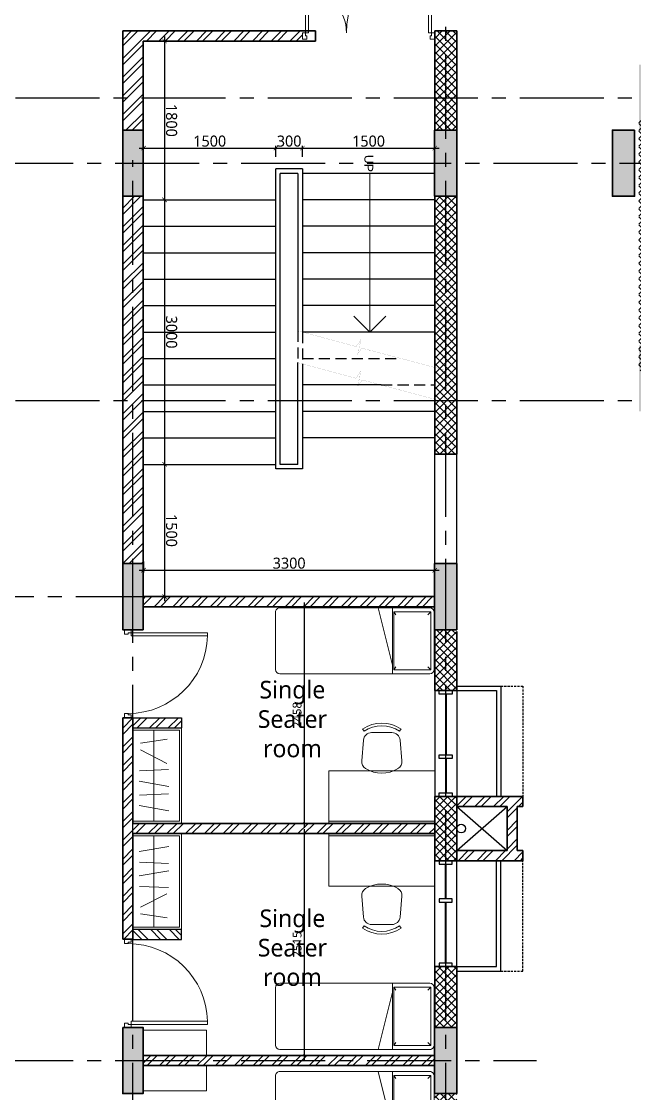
# Model space of a CAD drawing. Header units: millimetres. Extents: x -1107453 to -240403, y -265431 to 143409.
# Drawn here: x -292066 to -285118, y -35466 to -23308 of the extents above; entities that cross this region are included whole.
import ezdxf

# ---------------------------------------------------------------- set-up
doc = ezdxf.new("R2010")
doc.units = ezdxf.units.MM
doc.header["$MEASUREMENT"] = 0
for name, pattern in [('CENTER2', [28.575, 19.05, -3.175, 3.175, -3.175]), ('DASHED2', [0.375, 0.25, -0.125]), ('HIDDEN', [0.375, 0.25, -0.125])]:
    doc.linetypes.add(name, pattern=pattern)
for name, color, linetype in [('A-Anno-Dims', 7, 'Continuous'), ('A-Anno-Grid Lines', 154, 'Continuous'), ('A-Elevation', 4, 'Continuous'), ('A-Steps', 3, 'Continuous'), ('A-Wall Patt', 8, 'Continuous'), ('A-Window', 4, 'Continuous'), ('S-Conc Patt', 9, 'Continuous')]:
    doc.layers.add(name, color=color, linetype=linetype)
for name, color, linetype, lineweight in [('A-Detail Lines', 8, 'Continuous', 25), ('A-Door', 4, 'Continuous', 9), ('A-Wall Sec', 1, 'Continuous', 30), ('column hatch', 12, 'Continuous', 5), ('S-Concrete', 40, 'Continuous', 30), ('STAIR', 3, 'Continuous', 9), ('text', 7, 'Continuous', 9), ('Wall HATCH', 8, 'Continuous', 15)]:
    doc.layers.add(name, color=color, linetype=linetype, lineweight=lineweight)
doc.layers.add('frntr', color=32, linetype='Continuous', lineweight=15, true_color=0xbd5e00)
doc.layers.add('I-Furniture', color=7, linetype='Continuous', lineweight=15, true_color=0xc76300)
doc.styles.get("Standard").update_dxf_attribs({"font": 'trebuc.ttf'})
doc.dimstyles.new('IIITD_WD_L @ 50', dxfattribs={"dimscale": 50, "dimtxt": 2.5, "dimasz": 1, "dimexe": 0.5, "dimexo": 0.25, "dimgap": 0.3, "dimtad": 1, "dimdec": 0, "dimrnd": 1, "dimzin": 0, "dimdsep": 46, "dimtxsty": 'Standard', "dimblk": 'ARCHTICK', "dimcen": 0.2, "dimdle": 1, "dimclrd": 8, "dimclre": 9, "dimadec": 0, "dimazin": 0, "dimtfac": 1, "dimtdec": 0, "dimtofl": 0, "dimtmove": 0, "dimatfit": 0, "dimfxl": 2, "dimfxlon": 1, "dimtolj": 1, "dimtzin": 0, "dimlwd": -1, "dimlwe": -1, "dimarcsym": 0})
doc.dimstyles.new('IIITD_WD_M @ 100', dxfattribs={"dimscale": 100, "dimtxt": 1, "dimasz": 0.25, "dimexe": 0.25, "dimexo": 0.25, "dimgap": 0.3, "dimtad": 1, "dimdec": 0, "dimrnd": 2.5, "dimzin": 0, "dimdsep": 46, "dimtxsty": 'Standard', "dimblk": 'ARCHTICK', "dimcen": 0.2, "dimdle": 0.5, "dimclrd": 8, "dimclre": 254, "dimadec": 0, "dimazin": 0, "dimtfac": 1, "dimtdec": 0, "dimtofl": 0, "dimtmove": 0, "dimatfit": 0, "dimfxl": 100, "dimtolj": 1, "dimtzin": 0, "dimlwd": -1, "dimlwe": -1, "dimarcsym": 0})

# ---------------------------------------------------------------- blocks, each defined once
blk = doc.blocks.new('ABL_Door_S - 1000 x 2100-11-3 Second Floor Lvl')
at = {"layer": 'A-Door', "color": 5}
for p, q in [((-500, 38), (-450, 38)), ((-500, -38), (-500, 38)), ((-450, 38), (-450, -3)), ((450, 38), (450, -3)), ((500, 38), (450, 38)), ((500, -38), (500, 38)), ((-500, -38), (-465, -38)), ((-465, -3), (-450, -3)), ((-465, -38), (-465, -3)), ((-430, -38), (-465, -38)), ((465, -3), (450, -3)), ((465, -38), (465, -3)), ((500, -38), (465, -38))]:
    blk.add_line(p, q, dxfattribs=at)
at = {"layer": 'A-Door', "color": 5, "lineweight": 18}
for p, q in [((-465, -38), (-465, -903)), ((-430, -38), (-430, -903)), ((-430, -903), (-465, -903))]:
    blk.add_line(p, q, dxfattribs=at)
at = {"layer": 'A-Door'}
blk.add_arc((-450, -2), 900, 271.2981, 359.9894, dxfattribs=at)
blk = doc.blocks.new('W 1200')
at = {"layer": 'A-Window', "linetype": 'HIDDEN', "ltscale": 100}
for p, q in [((552588, 7900), (552588, 9150)), ((552838, 7900), (552588, 7900))]:
    blk.add_line(p, q, dxfattribs=at)
at = {"layer": 'A-Window', "color": 2, "lineweight": 40}
for p, q in [((553463, 8720), (553463, 9110)), ((553463, 7990), (553463, 8680))]:
    blk.add_line(p, q, dxfattribs=at)
at = {"layer": 'A-Window', "color": 5}
for points in [[(553338, 7900), (552838, 7900), (552838, 9150)], [(553338, 7950), (552888, 7950), (552888, 9150)]]:
    blk.add_lwpolyline(points, dxfattribs=at)
at = {"layer": 'A-Window'}
for points in [[(553338, 7950), (553338, 9150)], [(553588, 7950), (553588, 9150)], [(553388, 8680), (553388, 8720), (553538, 8720), (553538, 8680), (553388, 8680)]]:
    blk.add_lwpolyline(points, dxfattribs=at)
for points in [[(553388, 9150), (553538, 9150), (553538, 9110), (553388, 9110)], [(553388, 7990), (553538, 7990), (553538, 7950), (553388, 7950)]]:
    blk.add_lwpolyline(points, close=True, dxfattribs=at)
blk = doc.blocks.new('_ArchTick')
at = {"color": 0, "linetype": 'ByBlock', "const_width": 0.15}
blk.add_lwpolyline([(-0.5, -0.5), (0.5, 0.5)], dxfattribs=at)
blk = doc.blocks.new('*D112')
at = {"layer": 'A-Anno-Dims', "transparency": 16777216}
for p, q in [((1236932, -36305), (1236932, -32905)), ((1236932, -32955), (1236907, -32955)), ((1236832, -36255), (1236957, -36255))]:
    blk.add_line(p, q, dxfattribs=at)
at = {"layer": 'A-Anno-Dims', "transparency": 16777216, "xscale": 50, "yscale": 50, "zscale": 50}
for p, rotation in [((1236932, -32955), 90), ((1236932, -36255), 270)]:
    blk.add_blockref('_ArchTick', p, dxfattribs=dict(at, rotation=rotation))
at = {"layer": 'A-Anno-Dims', "color": 0, "transparency": 16777216, "insert": (1236853, -34605), "char_height": 125, "attachment_point": 5, "rotation": 90}
blk.add_mtext('\\A1;3300', dxfattribs=at)
blk = doc.blocks.new('*D113')
at = {"layer": 'A-Anno-Dims', "transparency": 16777216}
for p, q in [((1230882, -36017), (1232782, -36017)), ((1230932, -36117), (1230932, -35992)), ((1232732, -36117), (1232732, -35992))]:
    blk.add_line(p, q, dxfattribs=at)
at = {"layer": 'A-Anno-Dims', "transparency": 16777216, "xscale": 50, "yscale": 50, "zscale": 50, "rotation": 180}
blk.add_blockref('_ArchTick', (1230932, -36017), dxfattribs=at)
at = {"layer": 'A-Anno-Dims', "transparency": 16777216, "xscale": 50, "yscale": 50, "zscale": 50}
blk.add_blockref('_ArchTick', (1232732, -36017), dxfattribs=at)
at = {"layer": 'A-Anno-Dims', "color": 0, "transparency": 16777216, "insert": (1231832, -35938), "char_height": 125, "attachment_point": 5}
blk.add_mtext('\\A1;1800', dxfattribs=at)
blk = doc.blocks.new('*D118')
at = {"layer": 'A-Anno-Dims', "transparency": 16777216}
for p, q in [((1232682, -36017), (1235782, -36017)), ((1232732, -36117), (1232732, -35992)), ((1235732, -36117), (1235732, -35992))]:
    blk.add_line(p, q, dxfattribs=at)
at = {"layer": 'A-Anno-Dims', "transparency": 16777216, "xscale": 50, "yscale": 50, "zscale": 50, "rotation": 180}
blk.add_blockref('_ArchTick', (1232732, -36017), dxfattribs=at)
at = {"layer": 'A-Anno-Dims', "transparency": 16777216, "xscale": 50, "yscale": 50, "zscale": 50}
blk.add_blockref('_ArchTick', (1235732, -36017), dxfattribs=at)
at = {"layer": 'A-Anno-Dims', "color": 0, "transparency": 16777216, "insert": (1234232, -35938), "char_height": 125, "attachment_point": 5}
blk.add_mtext('\\A1;3000', dxfattribs=at)
blk = doc.blocks.new('*D114')
at = {"layer": 'A-Anno-Dims', "transparency": 16777216}
for p, q in [((1235682, -36017), (1237282, -36017)), ((1235732, -36117), (1235732, -35992)), ((1237232, -36117), (1237232, -35992))]:
    blk.add_line(p, q, dxfattribs=at)
at = {"layer": 'A-Anno-Dims', "transparency": 16777216, "xscale": 50, "yscale": 50, "zscale": 50, "rotation": 180}
blk.add_blockref('_ArchTick', (1235732, -36017), dxfattribs=at)
at = {"layer": 'A-Anno-Dims', "transparency": 16777216, "xscale": 50, "yscale": 50, "zscale": 50}
blk.add_blockref('_ArchTick', (1237232, -36017), dxfattribs=at)
at = {"layer": 'A-Anno-Dims', "color": 0, "transparency": 16777216, "insert": (1236482, -35938), "char_height": 125, "attachment_point": 5}
blk.add_mtext('\\A1;1500', dxfattribs=at)
blk = doc.blocks.new('*D115')
at = {"layer": 'A-Anno-Dims', "transparency": 16777216}
for p, q in [((1232246, -34755), (1232121, -34755)), ((1232146, -36305), (1232146, -34705)), ((1232185, -36255), (1232121, -36255))]:
    blk.add_line(p, q, dxfattribs=at)
at = {"layer": 'A-Anno-Dims', "transparency": 16777216, "xscale": 50, "yscale": 50, "zscale": 50}
for p, rotation in [((1232146, -34755), 90), ((1232146, -36255), 270)]:
    blk.add_blockref('_ArchTick', p, dxfattribs=dict(at, rotation=rotation))
at = {"layer": 'A-Anno-Dims', "color": 0, "transparency": 16777216, "insert": (1232067, -35505), "char_height": 125, "attachment_point": 5, "rotation": 90}
blk.add_mtext('\\A1;1500', dxfattribs=at)
blk = doc.blocks.new('*D116')
at = {"layer": 'A-Anno-Dims', "transparency": 16777216}
for p, q in [((1232146, -34805), (1232146, -34405)), ((1232246, -34455), (1232121, -34455)), ((1232246, -34755), (1232121, -34755))]:
    blk.add_line(p, q, dxfattribs=at)
at = {"layer": 'A-Anno-Dims', "transparency": 16777216, "xscale": 50, "yscale": 50, "zscale": 50}
for p, rotation in [((1232146, -34455), 90), ((1232146, -34755), 270)]:
    blk.add_blockref('_ArchTick', p, dxfattribs=dict(at, rotation=rotation))
at = {"layer": 'A-Anno-Dims', "color": 0, "transparency": 16777216, "insert": (1232067, -34605), "char_height": 125, "attachment_point": 5, "rotation": 90}
blk.add_mtext('\\A1;300', dxfattribs=at)
blk = doc.blocks.new('*D117')
at = {"layer": 'A-Anno-Dims', "transparency": 16777216}
for p, q in [((1232146, -34505), (1232146, -32905)), ((1232246, -32955), (1232121, -32955)), ((1232246, -34455), (1232121, -34455))]:
    blk.add_line(p, q, dxfattribs=at)
at = {"layer": 'A-Anno-Dims', "transparency": 16777216, "xscale": 50, "yscale": 50, "zscale": 50}
for p, rotation in [((1232146, -32955), 90), ((1232146, -34455), 270)]:
    blk.add_blockref('_ArchTick', p, dxfattribs=dict(at, rotation=rotation))
at = {"layer": 'A-Anno-Dims', "color": 0, "transparency": 16777216, "insert": (1232067, -33705), "char_height": 125, "attachment_point": 5, "rotation": 90}
blk.add_mtext('\\A1;1500', dxfattribs=at)
blk = doc.blocks.new('column 2.03')
at = {"layer": 'S-Conc Patt'}
h = blk.add_hatch(color=256, dxfattribs=at)
h.paths.add_polyline_path([(-391825, -41890), (-391778, -42135), (-392229, -42223), (-392277, -41978)])
h.paths.add_polyline_path([(-417144, -42306), (-417144, -42556), (-417593, -42556), (-417593, -42306)])
h.paths.add_polyline_path([(-386479, -25584), (-386233, -25536), (-386090, -26272), (-386335, -26320)])
h.paths.add_polyline_path([(-385475, -30747), (-385229, -30699), (-385086, -31436), (-385332, -31483)])
h.paths.add_polyline_path([(-394133, -32430), (-393887, -32382), (-393744, -33119), (-393990, -33166)])
h.paths.add_polyline_path([(-395136, -27267), (-394891, -27219), (-394748, -27955), (-394993, -28003)])
h.paths.add_polyline_path([(-417394, -22076), (-417144, -22076), (-417144, -22826), (-417394, -22826)])
h.paths.add_polyline_path([(-417394, -27336), (-417144, -27336), (-417144, -28086), (-417394, -28086)])
h.paths.add_polyline_path([(-417394, -32596), (-417144, -32596), (-417144, -33346), (-417394, -33346)])
h.paths.add_polyline_path([(-426214, -32596), (-425964, -32596), (-425964, -33346), (-426214, -33346)])
h.paths.add_polyline_path([(-426214, -27336), (-425964, -27336), (-425964, -28086), (-426214, -28086)])
h.paths.add_polyline_path([(-399019, -17228), (-398769, -17228), (-398769, -17978), (-399019, -17978)])
h.paths.add_polyline_path([(-399019, -11280), (-398769, -11280), (-398769, -12030), (-399019, -12030)])
h.paths.add_polyline_path([(-399019, -14460), (-398769, -14460), (-398769, -15210), (-399019, -15210)])
h.paths.add_polyline_path([(-415129, -17161), (-415379, -17161), (-415379, -17911), (-415129, -17911)])
h.paths.add_polyline_path([(-415129, -12030), (-415379, -12030), (-415379, -11280), (-415129, -11280)])
h.paths.add_polyline_path([(-415129, -15210), (-415379, -15210), (-415379, -14460), (-415129, -14460)])
h.paths.add_polyline_path([(-427169, -19106), (-426919, -19106), (-426919, -19856), (-427169, -19856)])
h.paths.add_polyline_path([(-421929, -11530), (-421929, -11280), (-422679, -11280), (-422679, -11530)])
h.paths.add_polyline_path([(-422679, -13701), (-422429, -13701), (-422429, -14451), (-422679, -14451)])
h.paths.add_polyline_path([(-428649, -19106), (-428399, -19106), (-428399, -19856), (-428649, -19856)])
h.paths.add_polyline_path([(-428649, -17161), (-428399, -17161), (-428399, -17911), (-428649, -17911)])
h.paths.add_polyline_path([(-422679, -17161), (-422429, -17161), (-422429, -17911), (-422679, -17911)])
h.paths.add_polyline_path([(-417144, -17161), (-417394, -17161), (-417394, -17911), (-417144, -17911)])
h.paths.add_polyline_path([(-420929, -17161), (-420699, -17161), (-420699, -17911), (-420929, -17911)])
h.paths.add_polyline_path([(-386030, -15131), (-385784, -15083), (-385641, -15819), (-385886, -15867)])
h.paths.add_polyline_path([(-390781, -18036), (-390733, -18281), (-391471, -18425), (-391519, -18179)])
h.paths.add_polyline_path([(-387914, -36727), (-387688, -36683), (-387600, -37135), (-387826, -37179)])
h.paths.add_polyline_path([(-389447, -41411), (-389400, -41656), (-389989, -41771), (-390036, -41525)])
h.paths.add_polyline_path([(-422429, -19106), (-422429, -19336), (-423179, -19336), (-423179, -19106)])
h.paths.add_polyline_path([(-383067, -38123), (-383024, -38349), (-383470, -38436), (-383514, -38210)])
h.paths.add_polyline_path([(-387024, -38892), (-386980, -39118), (-387432, -39206), (-387476, -38980)])
h.paths.add_polyline_path([(-383484, -35984), (-383440, -36209), (-383892, -36297), (-383936, -36071)])
h.paths.add_polyline_path([(-385427, -38358), (-385201, -38314), (-385115, -38756), (-385341, -38799)])
h.paths.add_polyline_path([(-385462, -36368), (-385418, -36594), (-385870, -36682), (-385914, -36456)])
h.paths.add_polyline_path([(-422429, -40296), (-422429, -40526), (-422879, -40526), (-422879, -40296)])
h.paths.add_polyline_path([(-422429, -38461), (-422659, -38461), (-422659, -38001), (-422429, -38001)])
h.paths.add_polyline_path([(-426469, -40296), (-426469, -40526), (-426919, -40526), (-426919, -40296)])
h.paths.add_polyline_path([(-426468, -38116), (-426468, -38346), (-426919, -38346), (-426919, -38116)])
h.paths.add_polyline_path([(-424789, -40066), (-424559, -40066), (-424559, -40526), (-424789, -40526)])
h.paths.add_polyline_path([(-424444, -38116), (-424444, -38346), (-424904, -38346), (-424904, -38116)])
h.paths.add_polyline_path([(-390643, -31752), (-390417, -31708), (-390274, -32444), (-390500, -32488)])
h.paths.add_polyline_path([(-389949, -26258), (-389723, -26214), (-389580, -26951), (-389805, -26995)])
h.paths.add_polyline_path([(-390863, -21556), (-390906, -21330), (-390170, -21187), (-390126, -21413)])
h.paths.add_polyline_path([(-393588, -16600), (-393363, -16556), (-393219, -17293), (-393445, -17336)])
h.paths.add_polyline_path([(-420929, -22076), (-420699, -22076), (-420699, -22826), (-420929, -22826)])
h.paths.add_polyline_path([(-386497, -40837), (-386449, -41083), (-387039, -41197), (-387087, -40952)])
h.paths.add_polyline_path([(-422428, -42306), (-422428, -42556), (-423028, -42556), (-423028, -42306)])
h.paths.add_polyline_path([(-387111, -17323), (-386866, -17275), (-386723, -18011), (-386969, -18059)])
h.paths.add_polyline_path([(-419312, -38116), (-419312, -38366), (-419912, -38366), (-419912, -38116)])
h.paths.add_polyline_path([(-426419, -22566), (-426419, -22316), (-427169, -22316), (-427169, -22566)])
h.paths.add_polyline_path([(-382684, -40096), (-382636, -40342), (-383077, -40427), (-383125, -40182)])
h.paths.add_polyline_path([(-419313, -42306), (-419313, -42556), (-419913, -42556), (-419913, -42306)])
h.paths.add_polyline_path([(-426467, -42306), (-426467, -42556), (-426918, -42556), (-426918, -42306)])
h.paths.add_polyline_path([(-399318, -16420), (-399068, -16420), (-399068, -17170), (-399318, -17170)])
h.paths.add_polyline_path([(-399319, -11280), (-399069, -11280), (-399069, -12030), (-399319, -12030)])
h.paths.add_polyline_path([(-414829, -12030), (-415079, -12030), (-415079, -11280), (-414829, -11280)])
h.paths.add_polyline_path([(-415079, -19600), (-414829, -19600), (-414829, -20350), (-415079, -20350)])
h.paths.add_polyline_path([(-399069, -20350), (-399319, -20350), (-399319, -19600), (-399069, -19600)])
h.paths.add_polyline_path([(-404329, -17095), (-404559, -17095), (-404559, -16495), (-404329, -16495)])
h.paths.add_polyline_path([(-415079, -16420), (-414829, -16420), (-414829, -17170), (-415079, -17170)])
h.paths.add_polyline_path([(-409589, -17095), (-409819, -17095), (-409819, -16495), (-409589, -16495)])
h.paths.add_polyline_path([(-390251, -37278), (-390203, -37524), (-390792, -37638), (-390840, -37393)])
h.paths.add_polyline_path([(-391647, -26588), (-391421, -26545), (-391278, -27281), (-391504, -27325)])
h.paths.add_polyline_path([(-420929, -27336), (-420699, -27336), (-420699, -28086), (-420929, -28086)])
h.paths.add_polyline_path([(-420929, -32596), (-420699, -32596), (-420699, -33346), (-420929, -33346)])
h.paths.add_polyline_path([(-399319, -14460), (-399069, -14460), (-399069, -15210), (-399319, -15210)])
h.paths.add_polyline_path([(-404559, -14535), (-404329, -14535), (-404329, -15135), (-404559, -15135)])
h.paths.add_polyline_path([(-409819, -14535), (-409589, -14535), (-409589, -15135), (-409819, -15135)])
h.paths.add_polyline_path([(-414829, -15210), (-415079, -15210), (-415079, -14460), (-414829, -14460)])
h.paths.add_polyline_path([(-391888, -16270), (-391642, -16222), (-391499, -16958), (-391745, -17006)])
h.paths.add_polyline_path([(-397078, -17279), (-396833, -17231), (-396689, -17967), (-396935, -18015)])
h.paths.add_polyline_path([(-428649, -13701), (-428399, -13701), (-428399, -14451), (-428649, -14451)])
h.paths.add_polyline_path([(-385658, -17040), (-385413, -16993), (-385270, -17729), (-385516, -17776)])
h.paths.add_polyline_path([(-386690, -11731), (-386445, -11683), (-386302, -12419), (-386547, -12467)])
h.paths.add_polyline_path([(-392548, -12873), (-392303, -12826), (-392159, -13562), (-392405, -13610)])
h.paths.add_polyline_path([(-392632, -37741), (-392584, -37987), (-393036, -38074), (-393083, -37829)])
h.paths.add_polyline_path([(-388945, -31422), (-388719, -31378), (-388576, -32114), (-388802, -32158)])
h.paths.add_polyline_path([(-386254, -20426), (-386206, -20671), (-386942, -20815), (-386990, -20569)])
h.paths.add_polyline_path([(-392650, -21425), (-392425, -21381), (-392282, -22117), (-392507, -22161)])
h.paths.add_polyline_path([(-396140, -22103), (-395895, -22056), (-395752, -22792), (-395997, -22840)])
h.paths.add_polyline_path([(-404744, -11530), (-404744, -11280), (-404144, -11280), (-404144, -11530)])
h.paths.add_polyline_path([(-410004, -11530), (-410004, -11280), (-409404, -11280), (-409404, -11530)])
h.paths.add_polyline_path([(-404744, -20350), (-404744, -20100), (-404144, -20100), (-404144, -20350)])
h.paths.add_polyline_path([(-410004, -20350), (-410004, -20100), (-409404, -20100), (-409404, -20350)])
h.paths.add_polyline_path([(-423179, -22546), (-423179, -22316), (-422429, -22316), (-422429, -22546)])
h.paths.add_polyline_path([(-422658, -27336), (-422428, -27336), (-422428, -28086), (-422658, -28086)])
h.paths.add_polyline_path([(-417144, -38116), (-417144, -38366), (-417593, -38366), (-417593, -38116)])
h.paths.add_polyline_path([(-422659, -32596), (-422429, -32596), (-422429, -33346), (-422659, -33346)])
h.paths.add_polyline_path([(-393355, -11530), (-393355, -11280), (-392605, -11280), (-392605, -11530)])
at = {"layer": 'S-Concrete', "lineweight": 35}
for points in [[(-420929, -17161), (-420699, -17161), (-420699, -17911), (-420929, -17911), (-420929, -17161)], [(-417144, -17161), (-417394, -17161), (-417394, -17911), (-417144, -17911), (-417144, -17161)], [(-415129, -17161), (-415379, -17161), (-415379, -17911), (-415129, -17911), (-415129, -17161)], [(-420929, -22076), (-420699, -22076), (-420699, -22826), (-420929, -22826), (-420929, -22076)], [(-420929, -27336), (-420699, -27336), (-420699, -28086), (-420929, -28086), (-420929, -27336)]]:
    blk.add_lwpolyline(points, dxfattribs=at)
for points in [[(-417394, -22076), (-417144, -22076), (-417144, -22826), (-417394, -22826)], [(-417394, -27336), (-417144, -27336), (-417144, -28086), (-417394, -28086)]]:
    blk.add_lwpolyline(points, close=True, dxfattribs=at)
blk = doc.blocks.new('Big Door Garbage')
at = {"layer": 'A-Door', "color": 5, "lineweight": 18}
for p, q in [((-12550, 128778), (-12500, 128778)), ((-12550, 128703), (-12550, 128778)), ((-12500, 128778), (-12500, 128738)), ((-11100, 128778), (-11100, 128738)), ((-11050, 128778), (-11100, 128778)), ((-11050, 128703), (-11050, 128778)), ((-12550, 128703), (-12515, 128703)), ((-12515, 128738), (-12500, 128738)), ((-12515, 128703), (-12515, 128738)), ((-12515, 128703), (-12515, 127703)), ((-12480, 128703), (-12515, 128703)), ((-12480, 128703), (-12480, 127703)), ((-11120, 128703), (-11085, 128703)), ((-11120, 128703), (-11120, 128204)), ((-11085, 128738), (-11100, 128738)), ((-11085, 128703), (-11085, 128738)), ((-11050, 128703), (-11085, 128703)), ((-11085, 128703), (-11085, 128204)), ((-11085, 128204), (-11120, 128204)), ((-12515, 127703), (-12480, 127703))]:
    blk.add_line(p, q, dxfattribs=at)
at = {"layer": 'A-Door', "lineweight": 18}
for centre, radius, start, end in [((-12553, 128704), 1003, 274.1999, 359.9195), ((-11042, 128706), 508, 180.3496, 261.1807)]:
    blk.add_arc(centre, radius, start, end, dxfattribs=at)
blk = doc.blocks.new('*D877')
at = {"layer": 'A-Detail Lines', "color": 8, "transparency": 16777216}
blk.add_line((-288861, -29896), (-288861, -32453), dxfattribs=at)
at = {"layer": 'A-Detail Lines', "color": 254, "transparency": 16777216}
for p, q in [((-288836, -29946), (-288836, -29946)), ((-288836, -32403), (-288836, -32403))]:
    blk.add_line(p, q, dxfattribs=at)
at = {"layer": 'A-Detail Lines', "color": 8, "transparency": 16777216, "xscale": 25, "yscale": 25, "zscale": 25}
for p, rotation in [((-288861, -29946), 90), ((-288861, -32403), 270)]:
    blk.add_blockref('_ArchTick', p, dxfattribs=dict(at, rotation=rotation))
at = {"layer": 'A-Detail Lines', "color": 0, "transparency": 16777216, "insert": (-288942, -31174), "char_height": 100, "attachment_point": 5, "rotation": 90}
blk.add_mtext('\\A1;2458', dxfattribs=at)
blk = doc.blocks.new('*D878')
at = {"layer": 'A-Detail Lines', "color": 8, "transparency": 16777216}
blk.add_line((-288861, -32468), (-288861, -35083), dxfattribs=at)
at = {"layer": 'A-Detail Lines', "color": 254, "transparency": 16777216}
blk.add_line((-288836, -32518), (-288836, -32518), dxfattribs=at)
at = {"layer": 'A-Detail Lines', "color": 8, "transparency": 16777216, "xscale": 25, "yscale": 25, "zscale": 25}
for p, rotation in [((-288861, -32518), 90), ((-288861, -35033), 270)]:
    blk.add_blockref('_ArchTick', p, dxfattribs=dict(at, rotation=rotation))
at = {"layer": 'A-Detail Lines', "color": 0, "transparency": 16777216, "insert": (-288942, -33776), "char_height": 100, "attachment_point": 5, "rotation": 90}
blk.add_mtext('\\A1;2515', dxfattribs=at)
blk = doc.blocks.new('Grid Girls Hostel')
at = {"layer": 'A-Anno-Grid Lines', "linetype": 'CENTER2', "ltscale": 50}
for p, q in [((520466, -13007.2), (520466, 25744.1)), ((507018.2, 14602.3), (539568.2, 14602.3)), ((506718.2, 13861.8), (540731.8, 13861.8)), ((516921, -13007.2), (516921, 13896.8)), ((507018.2, 11172.3), (539568.2, 11172.3)), ((506272.7, 8946.8), (517953.5, 8946.8)), ((506718.2, 3686.8), (521493.2, 3686.8))]:
    blk.add_line(p, q, dxfattribs=at)
blk = doc.blocks.new('A$C4AD23F1D')
at = {"layer": 'I-Furniture', "true_color": 0xff4dff}
blk.add_hatch(color=211, dxfattribs=at).paths.add_polyline_path([(0, 25), (0, 0), (1200, 0), (1200, 25)])
at = {"layer": 'frntr', "color": 203, "true_color": 0xb63cc3}
blk.add_lwpolyline([(0, 0), (1200, 0), (1200, 25), (0, 25)], close=True, dxfattribs=at)
blk = doc.blocks.new('A$C0E3E786B')
at = {"layer": 'I-Furniture', "ltscale": 0.1}
for p, q in [((-1955, 216), (-1955, 866)), ((-1915, 872), (-1881, 837)), ((-1915, 872), (-1495, 872)), ((-1915, 211), (-1915, 872)), ((-1905, 916), (-205, 916)), ((-1495, 872), (-1521, 837)), ((-1495, 872), (-1495, 211)), ((-1481, 916), (-1481, 816)), ((-155, 866), (-155, 216)), ((-1481, 166), (-1481, 816)), ((-1481, 816), (-1320, 166)), ((-1915, 211), (-1881, 246)), ((-1495, 211), (-1521, 246)), ((-1915, 211), (-1495, 211)), ((-1915, 166), (-1915, 167)), ((-205, 166), (-1915, 166))]:
    blk.add_line(p, q, dxfattribs=at)
for centre, start, end in [((-1905, 866), 90, 180), ((-205, 866), 0, 90), ((-1905, 216), 180, 270), ((-205, 216), 270, 0)]:
    blk.add_arc(centre, 50, start, end, dxfattribs=at)
blk = doc.blocks.new('A$C30AF02BA')
at = {"layer": 'I-Furniture', "color": 9, "ltscale": 0.1, "true_color": 0xbababa}
for p, q in [((-224, 28), (-224, 1063)), ((-73, 913), (-374, 958)), ((-369, 684), (-70, 837)), ((-390, 615), (-60, 601)), ((-55, 482), (-393, 423)), ((-390, 340), (-60, 326)), ((-55, 207), (-393, 147))]:
    blk.add_line(p, q, dxfattribs=at)
at = {"layer": 'I-Furniture', "ltscale": 0.1}
blk.add_lwpolyline([(-537, 3), (-537, 1088), (13, 1088), (13, 3)], close=True, dxfattribs=at)
blk.add_lwpolyline([(13, 28), (-512, 28), (-512, 1063), (13, 1063)], dxfattribs=at)
blk = doc.blocks.new('chair1')
at = {"layer": 'I-Furniture'}
for p, q in [((-320, 228), (-84, 207)), ((16, 201), (42, 219)), ((1, 115), (1, -115)), ((-320, -228), (-84, -207)), ((16, -201), (42, -219))]:
    blk.add_line(p, q, dxfattribs=at)
for centre, radius, start, end in [((-108, 0), 351, 148.407, 211.593), ((-328, 135), 92.9, 85.0303, 148.407), ((-92, 115), 92.9, 0, 85.0303), ((-278, 0), 356, 325.6197, 34.3803), ((-278, 0), 387, 325.6197, 34.3803), ((-92, -115), 92.9, 274.9697, 0), ((-328, -135), 92.9, 211.593, 274.9697)]:
    blk.add_arc(centre, radius, start, end, dxfattribs=at)
blk = doc.blocks.new('RRRR')
at = {"layer": 'Wall HATCH'}
h = blk.add_hatch(dxfattribs=at)
h.set_pattern_fill('ANSI32', color=256, scale=400, angle=360, style=0)
h.paths.add_polyline_path([(-87944, 22553), (-88494, 22553), (-88494, 22668), (-87944, 22668)])
at = {"layer": 'A-Wall Sec'}
for p, q in [((-87944, 22668), (-88494, 22668)), ((-88494, 22553), (-88494, 22668)), ((-87944, 22553), (-88494, 22553))]:
    blk.add_line(p, q, dxfattribs=at)
at = {"layer": 'I-Furniture', "ltscale": 0.1}
blk.add_lwpolyline([(-91364, 23756), (-90164, 23756), (-90164, 23156), (-91364, 23156)], close=True, dxfattribs=at)
at = {"layer": 'I-Furniture', "xscale": -1, "rotation": 180}
blk.add_blockref('A$C30AF02BA', (-87958, 23756), dxfattribs=at)
at = {"layer": 'I-Furniture', "ltscale": 0.1, "xscale": -1, "rotation": 90}
blk.add_blockref('chair1', (-90764, 22723), dxfattribs=at)
at = {"layer": 'I-Furniture'}
blk.add_blockref('A$C0E3E786B', (-89404, 21140), dxfattribs=at)
blk = doc.blocks.new('staircase 1 int')
at = {"layer": 'A-Elevation'}
for p, q in [((1232382, -34455.5), (1234232.3, -34455.5)), ((1232382, -34455.5), (1232382, -34755.5)), ((1232432, -34505.5), (1234218.6, -34505.5)), ((1232432, -34505.5), (1232432, -34705.5)), ((1235732, -34505.5), (1234578.9, -34505.5)), ((1234592.3, -34455.5), (1235782, -34455.5)), ((1235732, -34505.5), (1235732, -34705.5)), ((1235782, -34455.5), (1235782, -34755.5)), ((1235782, -34755.5), (1232382, -34755.5)), ((1235732, -34705.5), (1232432, -34705.5))]:
    blk.add_line(p, q, dxfattribs=at)
at = {"layer": 'A-Elevation', "linetype": 'DASHED2', "ltscale": 500}
for p, q in [((1234218.6, -34505.5), (1234578.9, -34505.5)), ((1234232, -34455.5), (1234592.3, -34455.5))]:
    blk.add_line(p, q, dxfattribs=at)
at = {"layer": 'A-Steps'}
for p, q in [((1232432, -32955.5), (1232432, -34455.5)), ((1232732, -32955.5), (1232732, -34455.5)), ((1233032, -32955.5), (1233032, -34455.5)), ((1233332, -32955.5), (1233332, -34455.5)), ((1233632, -32955.5), (1233632, -34455.5)), ((1233932, -32955.5), (1233932, -34455.5)), ((1234232, -32955.5), (1234232, -34455.5)), ((1235132, -32955.5), (1235132, -34455.5)), ((1235432, -32955.5), (1235432, -34455.5)), ((1234832, -33562.8), (1234832, -34455.5)), ((1234832, -34282), (1234832, -34455.5)), ((1232732, -36255.5), (1232732, -34755.5)), ((1233032, -36255.5), (1233032, -34755.5)), ((1233332, -36255.5), (1233332, -34755.5)), ((1233632, -36255.5), (1233632, -34755.5)), ((1233932, -36255.5), (1233932, -34755.5)), ((1234232, -36255.5), (1234232, -34755.5)), ((1234532, -36255.5), (1234532, -34755.5)), ((1234832, -36255.5), (1234832, -34755.5)), ((1235132, -36255.5), (1235132, -34755.5)), ((1235432, -36255.5), (1235432, -34755.5)), ((1235732, -36255.5), (1235732, -34755.5))]:
    blk.add_line(p, q, dxfattribs=at)
at = {"layer": 'A-Steps', "linetype": 'DASHED2', "ltscale": 500}
for p, q in [((1234832, -33562.8), (1234832, -32955.5)), ((1234532, -34455.5), (1234532, -33336.2))]:
    blk.add_line(p, q, dxfattribs=at)
at = {"layer": 'STAIR', "color": 5, "const_width": 1}
for points in [[(1234660.2, -32854.5), (1234414.1, -33779), (1234485.6, -33828.3), (1234316, -33791.4), (1234396.3, -33845.5), (1234218.6, -34505.5)], [(1235020.5, -32854.5), (1234774.4, -33779), (1234845.9, -33828.3), (1234676.3, -33791.4), (1234756.7, -33845.5), (1234578.9, -34505.5)]]:
    blk.add_lwpolyline(points, dxfattribs=at)
at = {"layer": 'text'}
for p, q in [((1234232, -33691), (1234051.7, -33510.7)), ((1232432, -33691), (1234232, -33691)), ((1234232, -33691), (1234051.7, -33871.3))]:
    blk.add_line(p, q, dxfattribs=at)
at = {"layer": 'text', "insert": (1232222.7, -33652.4), "char_height": 100, "width": 407.553, "attachment_point": 1}
blk.add_mtext('{\\fArial|b0|i0|c0|p34;UP}', dxfattribs=at)
at = {"layer": 'A-Anno-Dims'}
for base, p1, p2, picture, middle in [((1232145.8, -32955.5), (1232382, -34455.5), (1232454.8, -32955.5), '*D117', (1232067.2, -33705.5)), ((1236932, -32955.5), (1236337.8, -36255.5), (1236932, -32955.5), '*D112', (1236853.4, -34605.5)), ((1232145.8, -34455.5), (1232382, -34755.5), (1232382, -34455.5), '*D116', (1232067.2, -34605.5)), ((1232145.8, -34755.5), (1232197.3, -36255.5), (1232382, -34755.5), '*D115', (1232067.2, -35505.5))]:
    dim = blk.add_linear_dim(base=base, p1=p1, p2=p2, angle=90, dimstyle='IIITD_WD_L @ 50', dxfattribs=at)
    dim.commit()
    dim.dimension.update_dxf_attribs({"geometry": picture, "text_midpoint": middle})
for base, p1, p2, picture, middle in [((1232732, -36017.1), (1230932, -36255.5), (1232732, -36255.5), '*D113', (1231832, -35938.5)), ((1235732, -36017.1), (1232732, -36255.5), (1235732, -36255.5), '*D118', (1234232, -35938.5)), ((1237232, -36017.1), (1235732, -36255.5), (1237232, -36254.7), '*D114', (1236482, -35938.5))]:
    dim = blk.add_linear_dim(base=base, p1=p1, p2=p2, dimstyle='IIITD_WD_L @ 50', dxfattribs=at)
    dim.commit()
    dim.dimension.update_dxf_attribs({"geometry": picture, "text_midpoint": middle})

msp = doc.modelspace()

# ---------------------------------------------------------------- hatches: boundary and pattern name
at = {"layer": 'A-Wall Patt'}
h = msp.add_hatch(dxfattribs=at)
h.set_pattern_fill('ANSI37', color=256, scale=500, style=0)
h.set_pattern_definition([(45, (-151.27, -1435.25), (-44.194174, 44.194174), []), (135, (-151.27, -1435.25), (-44.194174, -44.194174), [])])
h.paths.add_polyline_path([(-287132.7, -25290.7), (-287382.7, -25290.7), (-287382.7, -28215.7), (-287132.7, -28215.7)])
h.paths.add_polyline_path([(-284818.4, -19110.1), (-285067.7, -19110.1), (-285067.7, -21985.1), (-284818.4, -21985.1)])
h.paths.add_polyline_path([(-284818.4, -24405.1), (-285067.7, -24405.1), (-285067.7, -27270.1), (-284817.7, -27270.1)])
h.paths.add_polyline_path([(-287382.7, -23415.7), (-287382.7, -24540.7), (-287133.4, -24540.7), (-287133.4, -23415.7)])
h = msp.add_hatch(dxfattribs=at)
h.set_pattern_fill('ANSI32', color=256, scale=400, angle=360, style=0)
h.set_pattern_definition([(45, (-290917.73, -29455.66), (-106.066, 106.066), []), (45, (-290847.02, -29455.66), (-106.066, 106.066), [])])
h.paths.add_polyline_path([(-290687.7, -25290.7), (-290917.7, -25290.7), (-290917.7, -29455.7), (-290687.7, -29455.7)])
h.paths.add_polyline_path([(-290687.7, -23530.7), (-289837.4, -23530.7), (-289837.4, -23415.7), (-290917.7, -23415.7), (-290917.7, -24540.7), (-290687.7, -24540.7)])
h.paths.add_polyline_path([(-288882.7, -23415.7), (-289837.4, -23415.7), (-289837.4, -23530.7), (-288882.7, -23530.7)])
h = msp.add_hatch(dxfattribs=at)
h.set_pattern_fill('ANSI32', color=256, scale=400, angle=360, style=0)
h.set_pattern_definition([(45, (-151.27, -71520.88), (-106.06602, 106.06602), []), (45, (-80.56, -71520.88), (-106.06602, 106.06602), [])])
h.paths.add_polyline_path([(-287382.7, -29830.7), (-290687.7, -29830.7), (-290687.7, -29945.7), (-287382.7, -29945.7)])
h = msp.add_hatch(dxfattribs=at)
h.set_pattern_fill('ANSI37', color=256, scale=500, style=0)
h.set_pattern_definition([(45, (-151.97, -71520.88), (-44.194174, 44.194174), []), (135, (-151.97, -71520.88), (-44.194174, -44.194174), [])])
h.paths.add_polyline_path([(-287592.7, -45495.7), (-289302, -45495.7), (-289302, -45745.7), (-287592.7, -45745.7)])
h.paths.add_polyline_path([(-289902, -45495.7), (-291068.4, -45495.7), (-291068.4, -45745.7), (-289902, -45745.7)])
h.paths.add_polyline_path([(-287132.7, -30205.7), (-287382.7, -30205.7), (-287382.7, -30895.7), (-287132.7, -30895.7)])
h.paths.add_polyline_path([(-287132.7, -32460.7, -0.0001309), (-287132.7, -32460.6), (-287132.7, -32095.7), (-287382.7, -32095.7), (-287382.7, -32825.7), (-287132.7, -32825.7)])
h.paths.add_polyline_path([(-287132.7, -34025.7), (-287382.7, -34025.7), (-287382.7, -34715.7), (-287132.7, -34715.7)])
h.paths.add_polyline_path([(-287132.7, -35465.7), (-287382.7, -35465.7), (-287382.7, -36155.7), (-287132.7, -36155.7)])
h.paths.add_polyline_path([(-287132.7, -37720.7, -0.0000921), (-287132.7, -37720.7), (-287132.7, -37355.7), (-287382.7, -37355.7), (-287382.7, -38085.7), (-287132.7, -38085.7)])
h.paths.add_polyline_path([(-287132.7, -39285.7), (-287382.7, -39285.7), (-287382.7, -39975.7), (-287132.7, -39975.7)])
h.paths.add_polyline_path([(-287132.7, -40725.7), (-287382.7, -40725.7), (-287382.7, -41415.7), (-287132.7, -41415.7)])
h.paths.add_polyline_path([(-287132.7, -42980.7, -0.0000982), (-287132.7, -42980.7), (-287132.7, -42615.7), (-287182.7, -42615.7), (-287182.7, -42615.7), (-287332.7, -42615.7), (-287332.7, -42615.7), (-287382.7, -42615.7), (-287382.7, -42615.7), (-287382.7, -43345.7), (-287332.7, -43345.7), (-287332.7, -43345.7), (-287182.7, -43345.7), (-287182.7, -43345.7), (-287132.7, -43345.7), (-287132.7, -43345.7)])
h.paths.add_polyline_path([(-287132.7, -44545.7), (-287382.7, -44545.7), (-287382.7, -45495.7), (-287132.7, -45495.7)])
h = msp.add_hatch(dxfattribs=at)
h.set_pattern_fill('ANSI32', color=256, scale=400, style=0)
h.set_pattern_definition([(45, (-807740.9, 84432.88), (-106.066017, 106.066017), []), (45, (-807670.2, 84432.88), (-106.066017, 106.066017), [])])
h.paths.add_polyline_path([(-286562, -32710.7), (-287132, -32710.7), (-287132, -32210.7), (-286562, -32210.7)])
h.paths.add_polyline_path([(-287132, -32095.7), (-287132, -32825.7), (-286382, -32825.7), (-286382, -32710.7), (-286447, -32710.7), (-286447, -32210.7), (-286382, -32210.7), (-286382, -32095.7)])
h.paths.add_polyline_path([(-290802.7, -31205.7), (-290917.7, -31205.7), (-290917.1, -33715.7), (-290802, -33715.7), (-290802, -32518.2), (-287382, -32518.2), (-287382, -32403.2), (-290802, -32403.2)])
h = msp.add_hatch(dxfattribs=at)
h.set_pattern_fill('ANSI32', color=256, scale=400, angle=360, style=0)
h.set_pattern_definition([(45, (-807740.9, 84432.88), (-106.066017, 106.066017), []), (45, (-807670.2, 84432.88), (-106.066017, 106.066017), [])])
h.paths.add_polyline_path([(-287382, -35033.2), (-290687.7, -35033.2), (-290687.7, -35148.2), (-287382, -35148.2)])

# ---------------------------------------------------------------- linework, layer by layer
at = {"layer": 'A-Detail Lines', "ltscale": 15}
for p, q in [((-287132.7, -32210.7), (-286562.7, -32710.7)), ((-287132.7, -32710.7), (-286562.7, -32210.7))]:
    msp.add_line(p, q, dxfattribs=at)
at = {"layer": 'A-Detail Lines'}
msp.add_circle((-287082.7, -32460.7), 50, dxfattribs=at)
at = {"layer": 'A-Wall Sec', "lineweight": 35}
for p, q in [((-290917.7, -23415.7), (-288732.7, -23415.7)), ((-290917.7, -24540.7), (-290917.7, -23415.7)), ((-288732.7, -23530.7), (-288732.7, -23415.7)), ((-287382.7, -23415.7), (-287132.7, -23415.7)), ((-287382.7, -24540.7), (-287382.7, -23415.7)), ((-287132.7, -24540.7), (-287132.7, -23415.7)), ((-290687.7, -23530.7), (-288732.7, -23530.7)), ((-290687.7, -24540.7), (-290687.7, -23530.7)), ((-290917.7, -29455.7), (-290917.7, -25290.7)), ((-290687.7, -29455.7), (-290687.7, -25290.7)), ((-287382.7, -28215.7), (-287382.7, -25290.7)), ((-287132.7, -28215.7), (-287132.7, -25290.7)), ((-287382.7, -28215.7), (-287132.7, -28215.7)), ((-290687.7, -29830.7), (-287382.7, -29830.7)), ((-290687.7, -29945.7), (-287382.7, -29945.7)), ((-287382.7, -30205.7), (-287382.7, -30895.7)), ((-287132.7, -30895.7), (-287132.7, -30227.3)), ((-287382.7, -30895.7), (-287132.7, -30895.7)), ((-290917.7, -31205.7), (-290917, -33715.7)), ((-290917.7, -31205.7), (-290802.7, -31205.7)), ((-290802.7, -31205.7), (-290802, -32403.2)), ((-287382.7, -32095.7), (-287382.7, -32825.7)), ((-286382.7, -32095.7), (-287382.7, -32095.7)), ((-287132.7, -32825.7), (-287132.7, -32095.7)), ((-287132.7, -32210.7), (-286562.7, -32210.7)), ((-286562.7, -32210.7), (-286562.7, -32710.7)), ((-286447.7, -32210.7), (-286382.7, -32210.7)), ((-286447.7, -32710.7), (-286447.7, -32210.7)), ((-286382.7, -32210.7), (-286382.7, -32095.7)), ((-287382, -32403.2), (-290802, -32403.2)), ((-290802, -32518.2), (-287382, -32518.2)), ((-290802, -32518.2), (-290802, -33715.7)), ((-286562.7, -32710.7), (-287132.7, -32710.7)), ((-286382.7, -32710.7), (-286447.7, -32710.7)), ((-286382.7, -32825.7), (-286382.7, -32710.7)), ((-287382.7, -32825.7), (-286382.7, -32825.7)), ((-290917, -33715.7), (-290802, -33715.7)), ((-287382.7, -34025.7), (-287382.7, -34715.7)), ((-287132.7, -34025.7), (-287382.7, -34025.7)), ((-287132.7, -34715.7), (-287132.7, -34025.7)), ((-287382.7, -35033.2), (-290687.7, -35033.2)), ((-290687.7, -35148.2), (-287382.7, -35148.2))]:
    msp.add_line(p, q, dxfattribs=at)
at = {"layer": 'A-Window'}
for p, q in [((-287382.7, -29455.7), (-287382.7, -28215.7)), ((-287132.7, -29455.7), (-287132.7, -28215.7))]:
    msp.add_line(p, q, dxfattribs=at)
at = {"layer": 'I-Furniture'}
for points in [[(-289967.7, -35033.2), (-290687.7, -35033.2), (-290687.7, -34748.2), (-289967.7, -34748.2)], [(-289967.7, -35433.2), (-290687.7, -35433.2), (-290687.7, -35148.2), (-289967.7, -35148.2)]]:
    msp.add_lwpolyline(points, close=True, dxfattribs=at)

# ---------------------------------------------------------------- block references
at = {"rotation": 180}
for p in [(-378746.3, -8650.4), (-378746.3, -13909.9)]:
    msp.add_blockref('RRRR', p, dxfattribs=at)
at = {"xscale": -1}
msp.add_blockref('RRRR', (-378746.3, -56271.4), dxfattribs=at)
at = {"layer": 'A-Anno-Grid Lines'}
msp.add_blockref('Grid Girls Hostel', (-807723.7, -38777.5), dxfattribs=at)
at = {"layer": 'A-Detail Lines', "rotation": 180}
msp.add_blockref('Big Door Garbage', (-299932.7, 105267.2), dxfattribs=at)
at = {"layer": 'A-Door', "xscale": -1, "rotation": 90}
msp.add_blockref('ABL_Door_S - 1000 x 2100-11-3 Second Floor Lvl', (-290859.5, -30705.7), dxfattribs=at)
at = {"layer": 'A-Door', "rotation": 90}
msp.add_blockref('ABL_Door_S - 1000 x 2100-11-3 Second Floor Lvl', (-290859.5, -34215.7), dxfattribs=at)
at = {"layer": 'A-Wall Patt', "linetype": 'Continuous', "rotation": 270}
msp.add_blockref('staircase 1 int', (-254427.3, 1207401.3), dxfattribs=at)
at = {"layer": 'column hatch', "rotation": 180}
msp.add_blockref('W 1200', (266205.1, -22945.3), dxfattribs=at)
at = {"layer": 'column hatch', "xscale": -1}
msp.add_blockref('W 1200', (266205.1, -41976), dxfattribs=at)
at = {"layer": 'I-Furniture', "color": 32, "true_color": 0xd67c2e, "rotation": 180}
msp.add_blockref('A$C4AD23F1D', (-287383.4, -32378.2), dxfattribs=at)
at = {"layer": 'I-Furniture', "color": 32, "true_color": 0xd67c2e, "xscale": -1}
msp.add_blockref('A$C4AD23F1D', (-287383.4, -32543.2), dxfattribs=at)
at = {"layer": 'S-Conc Patt'}
msp.add_blockref('column 2.03', (130010.8, -7380), dxfattribs=at)

# ---------------------------------------------------------------- texts
at = {"layer": 'text', "lineweight": 35, "char_height": 200, "width": 1506.419, "attachment_point": 5}
for insert in [(-288995.2, -31220.3), (-288995.2, -33812.8)]:
    msp.add_mtext('Single Seater room', dxfattribs=dict(at, insert=insert))

# ---------------------------------------------------------------- dimensions: what is measured, and where the dimension line sits
at = {"layer": 'A-Detail Lines'}
for base, p1, p2, picture, middle in [((-288861.1146295, -32403.1617096), (-288861.1146295, -29945.6617096), (-288861.1146295, -32403.1617096), '*D877', (-288941.9900504, -31174.4117096)), ((-288861.1, -35033.2), (-288861.1, -32518.2), (-288861.1, -35033.2), '*D878', (-288942, -33775.7))]:
    dim = msp.add_linear_dim(base=base, p1=p1, p2=p2, angle=90, dimstyle='IIITD_WD_M @ 100', override={"dimfxl": 2}, dxfattribs=at)
    dim.commit()
    dim.dimension.update_dxf_attribs({"geometry": picture, "text_midpoint": middle})

doc.saveas('drawing.dxf')
